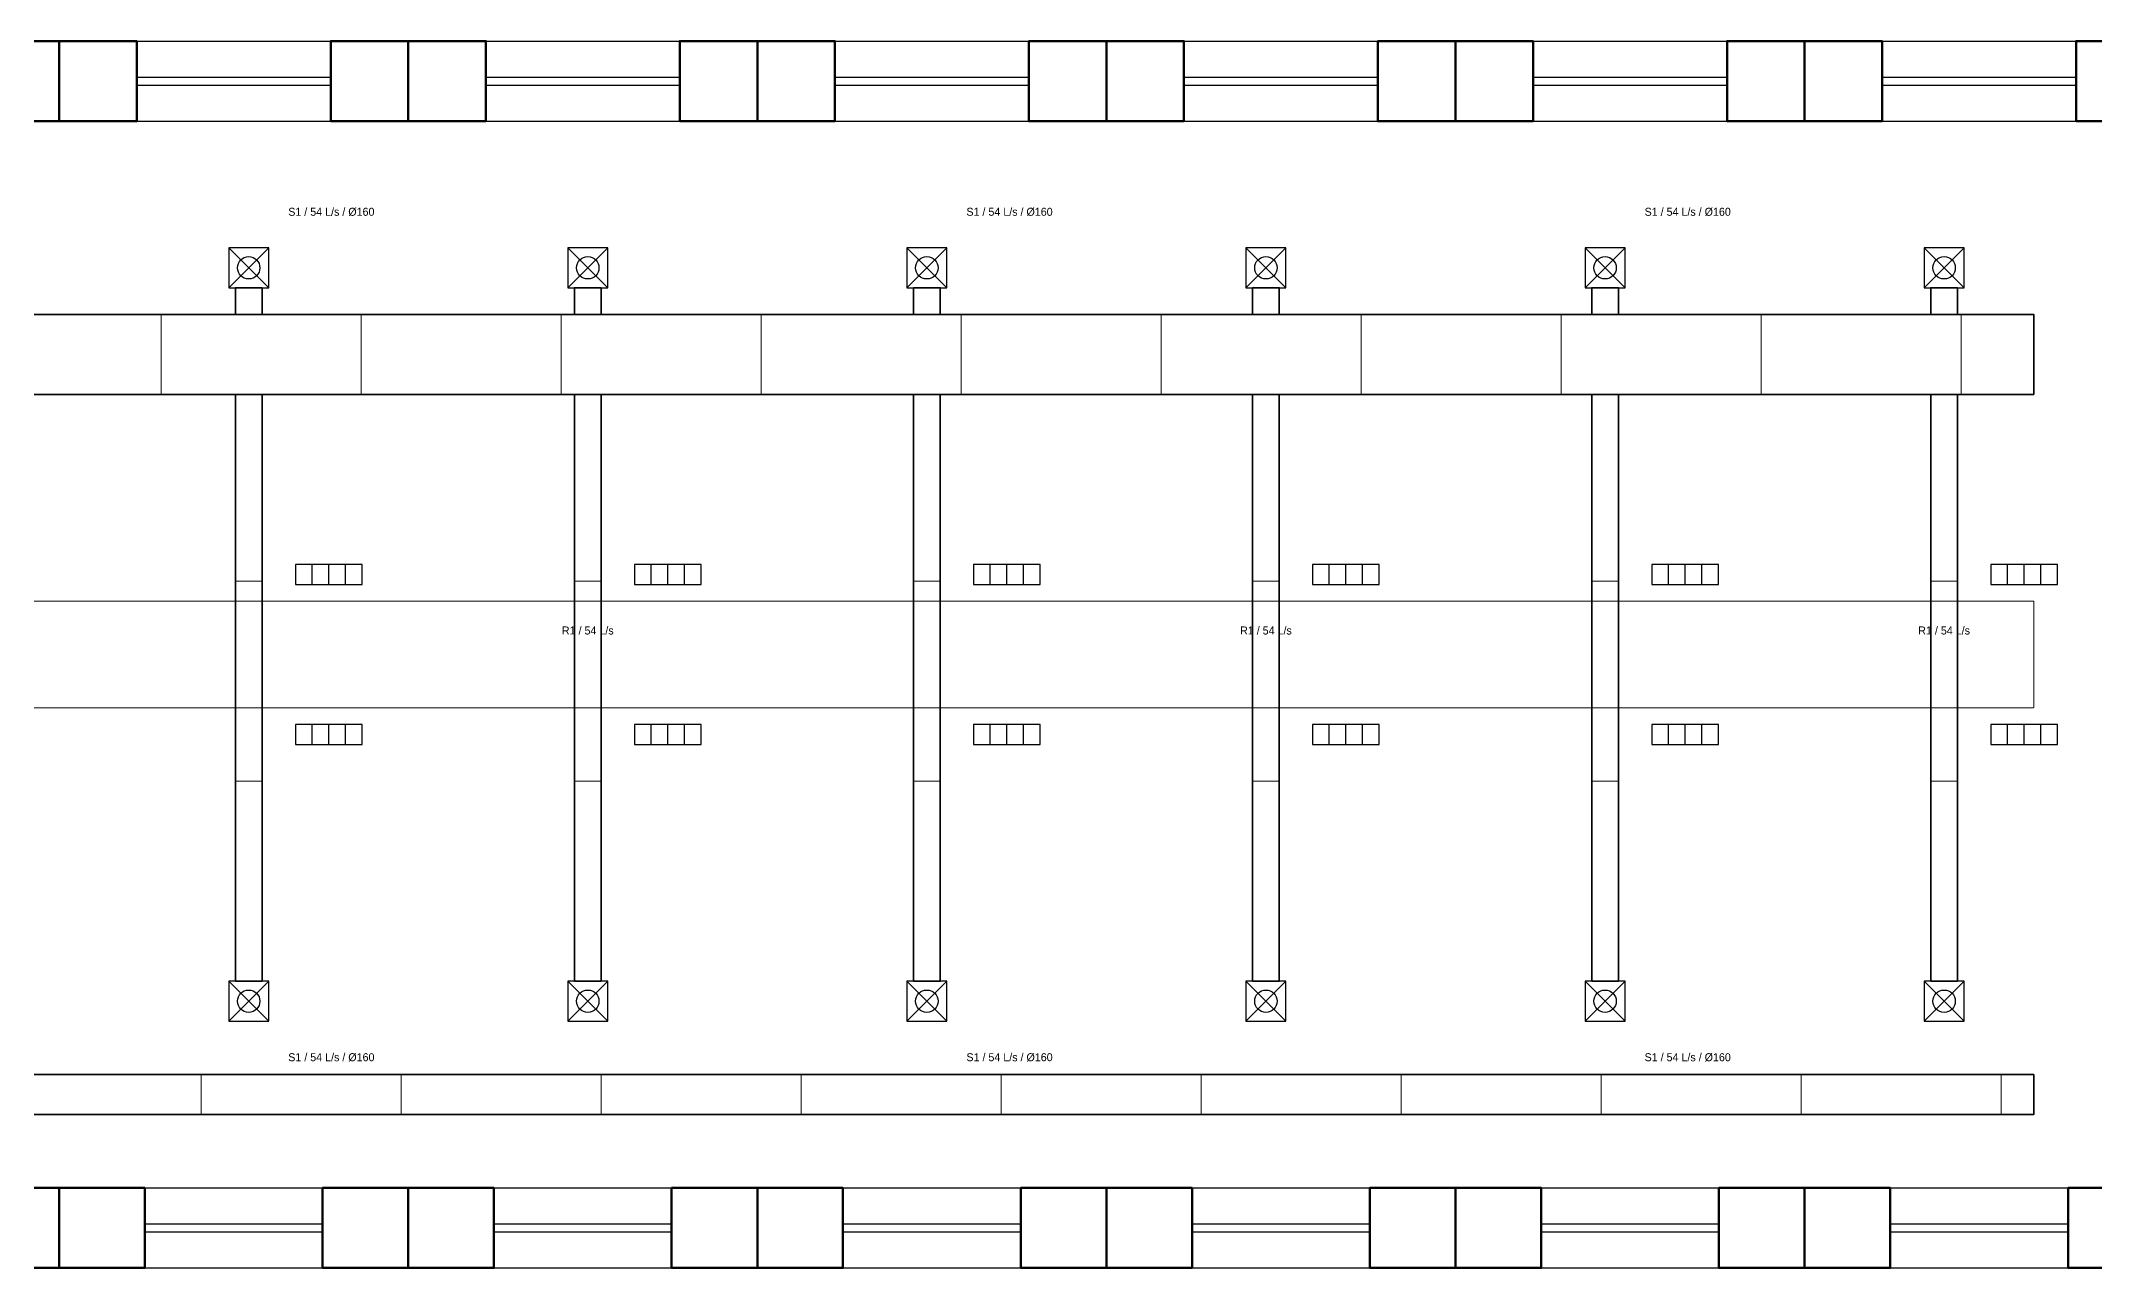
# Model space of a CAD drawing. Header units: millimetres. Extents: x 0 to 251977, y -4600 to 4600.
# Drawn here: x 89226 to 104629, y -4600 to 4600 of the extents above; entities that cross this region are included whole.
import ezdxf
from ezdxf.enums import TextEntityAlignment as Align

# ---------------------------------------------------------------- set-up
doc = ezdxf.new("R2010")
doc.units = ezdxf.units.MM
doc.linetypes.add('DASHED', pattern=[1.524, 1.27, -0.254])
for name, color, linetype, lineweight in [('A-GLAZ', 5, 'CONTINUOUS', 25), ('A-WALL-PRHU', 7, 'CONTINUOUS', 70), ('M-ANNO-TEXT', 7, 'CONTINUOUS', 25), ('M-DUCT-EXHS', 6, 'CONTINUOUS', 35), ('M-DUCT-HIDN', 8, 'DASHED', 18), ('M-DUCT-JNT', 8, 'CONTINUOUS', 13), ('M-DUCT-SUPP', 5, 'CONTINUOUS', 35), ('M-HVAC-DIFF', 5, 'CONTINUOUS', 25), ('M-HVAC-GRIL', 30, 'CONTINUOUS', 25)]:
    doc.layers.add(name, color=color, linetype=linetype, lineweight=lineweight)

msp = doc.modelspace()

# ---------------------------------------------------------------- linework, layer by layer
at = {"layer": 'A-GLAZ'}
for p, q in [((89944, 4600), (91398, 4600)), ((92562, 4600), (94016, 4600)), ((95180, 4600), (96634, 4600)), ((97797, 4600), (99252, 4600)), ((100415, 4600), (101870, 4600)), ((103033, 4600), (104488, 4600)), ((89944, 4330), (91398, 4330)), ((92562, 4330), (94016, 4330)), ((95180, 4330), (96634, 4330)), ((97797, 4330), (99252, 4330)), ((100415, 4330), (101870, 4330)), ((103033, 4330), (104488, 4330)), ((89944, 4270), (91398, 4270)), ((92562, 4270), (94016, 4270)), ((95180, 4270), (96634, 4270)), ((97797, 4270), (99252, 4270)), ((100415, 4270), (101870, 4270)), ((103033, 4270), (104488, 4270)), ((89944, 4000), (91398, 4000)), ((92562, 4000), (94016, 4000)), ((95180, 4000), (96634, 4000)), ((97797, 4000), (99252, 4000)), ((100415, 4000), (101870, 4000)), ((103033, 4000), (104488, 4000)), ((90004, -4000), (91337, -4000)), ((92622, -4000), (93955, -4000)), ((95240, -4000), (96573, -4000)), ((97858, -4000), (99191, -4000)), ((100476, -4000), (101809, -4000)), ((103094, -4000), (104427, -4000)), ((90004, -4270), (91337, -4270)), ((92622, -4270), (93955, -4270)), ((95240, -4270), (96573, -4270)), ((97858, -4270), (99191, -4270)), ((100476, -4270), (101809, -4270)), ((103094, -4270), (104427, -4270)), ((90004, -4330), (91337, -4330)), ((92622, -4330), (93955, -4330)), ((95240, -4330), (96573, -4330)), ((97858, -4330), (99191, -4330)), ((100476, -4330), (101809, -4330)), ((103094, -4330), (104427, -4330)), ((90004, -4600), (91337, -4600)), ((92622, -4600), (93955, -4600)), ((95240, -4600), (96573, -4600)), ((97858, -4600), (99191, -4600)), ((100476, -4600), (101809, -4600)), ((103094, -4600), (104427, -4600))]:
    msp.add_line(p, q, dxfattribs=at)
at = {"layer": 'A-WALL-PRHU'}
for points in [[(88780, 4000), (89362, 4000), (89362, 4600), (88780, 4600)], [(89362, 4000), (89944, 4000), (89944, 4600), (89362, 4600)], [(91398, 4000), (91980, 4000), (91980, 4600), (91398, 4600)], [(91980, 4000), (92562, 4000), (92562, 4600), (91980, 4600)], [(94016, 4000), (94598, 4000), (94598, 4600), (94016, 4600)], [(94598, 4000), (95180, 4000), (95180, 4600), (94598, 4600)], [(96634, 4000), (97216, 4000), (97216, 4600), (96634, 4600)], [(97216, 4000), (97797, 4000), (97797, 4600), (97216, 4600)], [(99252, 4000), (99834, 4000), (99834, 4600), (99252, 4600)], [(99834, 4000), (100415, 4000), (100415, 4600), (99834, 4600)], [(101870, 4000), (102452, 4000), (102452, 4600), (101870, 4600)], [(102452, 4000), (103033, 4000), (103033, 4600), (102452, 4600)], [(104488, 4000), (105070, 4000), (105070, 4600), (104488, 4600)], [(88719, -4600), (89362, -4600), (89362, -4000), (88719, -4000)], [(89362, -4600), (90004, -4600), (90004, -4000), (89362, -4000)], [(91337, -4600), (91980, -4600), (91980, -4000), (91337, -4000)], [(91980, -4600), (92622, -4600), (92622, -4000), (91980, -4000)], [(93955, -4600), (94598, -4600), (94598, -4000), (93955, -4000)], [(94598, -4600), (95240, -4600), (95240, -4000), (94598, -4000)], [(96573, -4600), (97216, -4600), (97216, -4000), (96573, -4000)], [(97216, -4600), (97858, -4600), (97858, -4000), (97216, -4000)], [(99191, -4600), (99834, -4600), (99834, -4000), (99191, -4000)], [(99834, -4600), (100476, -4600), (100476, -4000), (99834, -4000)], [(101809, -4600), (102452, -4600), (102452, -4000), (101809, -4000)], [(102452, -4600), (103094, -4600), (103094, -4000), (102452, -4000)], [(104427, -4600), (105070, -4600), (105070, -4000), (104427, -4000)]]:
    msp.add_lwpolyline(points, close=True, dxfattribs=at)
at = {"layer": 'M-DUCT-EXHS'}
msp.add_lwpolyline([(84426, -3450), (104170, -3450), (104170, -3150), (84426, -3150)], close=True, dxfattribs=at)
at = {"layer": 'M-DUCT-HIDN'}
msp.add_lwpolyline([(84126, -400), (104170, -400), (104170, 400), (84126, 400)], close=True, dxfattribs=at)
at = {"layer": 'M-DUCT-JNT'}
for p, q in [((90126, 1950), (90126, 2550)), ((91626, 1950), (91626, 2550)), ((93126, 1950), (93126, 2550)), ((94626, 1950), (94626, 2550)), ((96126, 1950), (96126, 2550)), ((97626, 1950), (97626, 2550)), ((99126, 1950), (99126, 2550)), ((100626, 1950), (100626, 2550)), ((102126, 1950), (102126, 2550)), ((103626, 1950), (103626, 2550)), ((90683, 550), (90883, 550)), ((93226, 550), (93426, 550)), ((95769, 550), (95969, 550)), ((98312, 550), (98512, 550)), ((100855, 550), (101055, 550)), ((103398, 550), (103598, 550)), ((90683, -950), (90883, -950)), ((93226, -950), (93426, -950)), ((95769, -950), (95969, -950)), ((98312, -950), (98512, -950)), ((100855, -950), (101055, -950)), ((103398, -950), (103598, -950)), ((90426, -3450), (90426, -3150)), ((91926, -3450), (91926, -3150)), ((93426, -3450), (93426, -3150)), ((94926, -3450), (94926, -3150)), ((96426, -3450), (96426, -3150)), ((97926, -3450), (97926, -3150)), ((99426, -3450), (99426, -3150)), ((100926, -3450), (100926, -3150)), ((102426, -3450), (102426, -3150)), ((103926, -3450), (103926, -3150))]:
    msp.add_line(p, q, dxfattribs=at)
at = {"layer": 'M-DUCT-SUPP'}
for points in [[(90683, 2550), (90883, 2550), (90883, 2750), (90683, 2750)], [(93226, 2550), (93426, 2550), (93426, 2750), (93226, 2750)], [(95769, 2550), (95969, 2550), (95969, 2750), (95769, 2750)], [(98312, 2550), (98512, 2550), (98512, 2750), (98312, 2750)], [(100855, 2550), (101055, 2550), (101055, 2750), (100855, 2750)], [(103398, 2550), (103598, 2550), (103598, 2750), (103398, 2750)], [(84126, 1950), (104170, 1950), (104170, 2550), (84126, 2550)], [(90683, -2450), (90883, -2450), (90883, 1950), (90683, 1950)], [(93226, -2450), (93426, -2450), (93426, 1950), (93226, 1950)], [(95769, -2450), (95969, -2450), (95969, 1950), (95769, 1950)], [(98312, -2450), (98512, -2450), (98512, 1950), (98312, 1950)], [(100855, -2450), (101055, -2450), (101055, 1950), (100855, 1950)], [(103398, -2450), (103598, -2450), (103598, 1950), (103398, 1950)]]:
    msp.add_lwpolyline(points, close=True, dxfattribs=at)
at = {"layer": 'M-HVAC-DIFF'}
for p, q in [((90633, 2750), (90933, 3050)), ((90633, 3050), (90933, 2750)), ((93176, 2750), (93476, 3050)), ((93176, 3050), (93476, 2750)), ((95719, 2750), (96019, 3050)), ((95719, 3050), (96019, 2750)), ((98262, 2750), (98562, 3050)), ((98262, 3050), (98562, 2750)), ((100805, 2750), (101105, 3050)), ((100805, 3050), (101105, 2750)), ((103348, 2750), (103648, 3050)), ((103348, 3050), (103648, 2750)), ((90633, -2750), (90933, -2450)), ((90633, -2450), (90933, -2750)), ((93176, -2750), (93476, -2450)), ((93176, -2450), (93476, -2750)), ((95719, -2750), (96019, -2450)), ((95719, -2450), (96019, -2750)), ((98262, -2750), (98562, -2450)), ((98262, -2450), (98562, -2750)), ((100805, -2750), (101105, -2450)), ((100805, -2450), (101105, -2750)), ((103348, -2750), (103648, -2450)), ((103348, -2450), (103648, -2750))]:
    msp.add_line(p, q, dxfattribs=at)
for points in [[(90633, 2750), (90933, 2750), (90933, 3050), (90633, 3050)], [(93176, 2750), (93476, 2750), (93476, 3050), (93176, 3050)], [(95719, 2750), (96019, 2750), (96019, 3050), (95719, 3050)], [(98262, 2750), (98562, 2750), (98562, 3050), (98262, 3050)], [(100805, 2750), (101105, 2750), (101105, 3050), (100805, 3050)], [(103348, 2750), (103648, 2750), (103648, 3050), (103348, 3050)], [(90633, -2750), (90933, -2750), (90933, -2450), (90633, -2450)], [(93176, -2750), (93476, -2750), (93476, -2450), (93176, -2450)], [(95719, -2750), (96019, -2750), (96019, -2450), (95719, -2450)], [(98262, -2750), (98562, -2750), (98562, -2450), (98262, -2450)], [(100805, -2750), (101105, -2750), (101105, -2450), (100805, -2450)], [(103348, -2750), (103648, -2750), (103648, -2450), (103348, -2450)]]:
    msp.add_lwpolyline(points, close=True, dxfattribs=at)
for centre in [(90783, 2900), (93326, 2900), (95869, 2900), (98412, 2900), (100955, 2900), (103498, 2900), (90783, -2600), (93326, -2600), (95869, -2600), (98412, -2600), (100955, -2600), (103498, -2600)]:
    msp.add_circle(centre, 84, dxfattribs=at)
at = {"layer": 'M-HVAC-GRIL'}
for p, q in [((91258, 525), (91258, 675)), ((91383, 525), (91383, 675)), ((91508, 525), (91508, 675)), ((93801, 525), (93801, 675)), ((93926, 525), (93926, 675)), ((94051, 525), (94051, 675)), ((96344, 525), (96344, 675)), ((96469, 525), (96469, 675)), ((96594, 525), (96594, 675)), ((98887, 525), (98887, 675)), ((99012, 525), (99012, 675)), ((99137, 525), (99137, 675)), ((101430, 525), (101430, 675)), ((101555, 525), (101555, 675)), ((101680, 525), (101680, 675)), ((103973, 525), (103973, 675)), ((104098, 525), (104098, 675)), ((104223, 525), (104223, 675)), ((91258, -675), (91258, -525)), ((91383, -675), (91383, -525)), ((91508, -675), (91508, -525)), ((93801, -675), (93801, -525)), ((93926, -675), (93926, -525)), ((94051, -675), (94051, -525)), ((96344, -675), (96344, -525)), ((96469, -675), (96469, -525)), ((96594, -675), (96594, -525)), ((98887, -675), (98887, -525)), ((99012, -675), (99012, -525)), ((99137, -675), (99137, -525)), ((101430, -675), (101430, -525)), ((101555, -675), (101555, -525)), ((101680, -675), (101680, -525)), ((103973, -675), (103973, -525)), ((104098, -675), (104098, -525)), ((104223, -675), (104223, -525))]:
    msp.add_line(p, q, dxfattribs=at)
for points in [[(91133, 525), (91633, 525), (91633, 675), (91133, 675)], [(93676, 525), (94176, 525), (94176, 675), (93676, 675)], [(96219, 525), (96719, 525), (96719, 675), (96219, 675)], [(98762, 525), (99262, 525), (99262, 675), (98762, 675)], [(101305, 525), (101805, 525), (101805, 675), (101305, 675)], [(103848, 525), (104348, 525), (104348, 675), (103848, 675)], [(91133, -675), (91633, -675), (91633, -525), (91133, -525)], [(93676, -675), (94176, -675), (94176, -525), (93676, -525)], [(96219, -675), (96719, -675), (96719, -525), (96219, -525)], [(98762, -675), (99262, -675), (99262, -525), (98762, -525)], [(101305, -675), (101805, -675), (101805, -525), (101305, -525)], [(103848, -675), (104348, -675), (104348, -525), (103848, -525)]]:
    msp.add_lwpolyline(points, close=True, dxfattribs=at)

# ---------------------------------------------------------------- texts
at = {"layer": 'M-ANNO-TEXT'}
for s, p in [('S1 / 54 L/s / Ø160', (91403, 3320)), ('S1 / 54 L/s / Ø160', (96489, 3320)), ('S1 / 54 L/s / Ø160', (101575, 3320)), ('R1 / 54 L/s', (93326, 180)), ('R1 / 54 L/s', (98412, 180)), ('R1 / 54 L/s', (103498, 180)), ('S1 / 54 L/s / Ø160', (91403, -3020)), ('S1 / 54 L/s / Ø160', (96489, -3020)), ('S1 / 54 L/s / Ø160', (101575, -3020))]:
    msp.add_text(s, height=60, dxfattribs=at).set_placement(p, align=Align.MIDDLE_CENTER)

doc.saveas('drawing.dxf')
